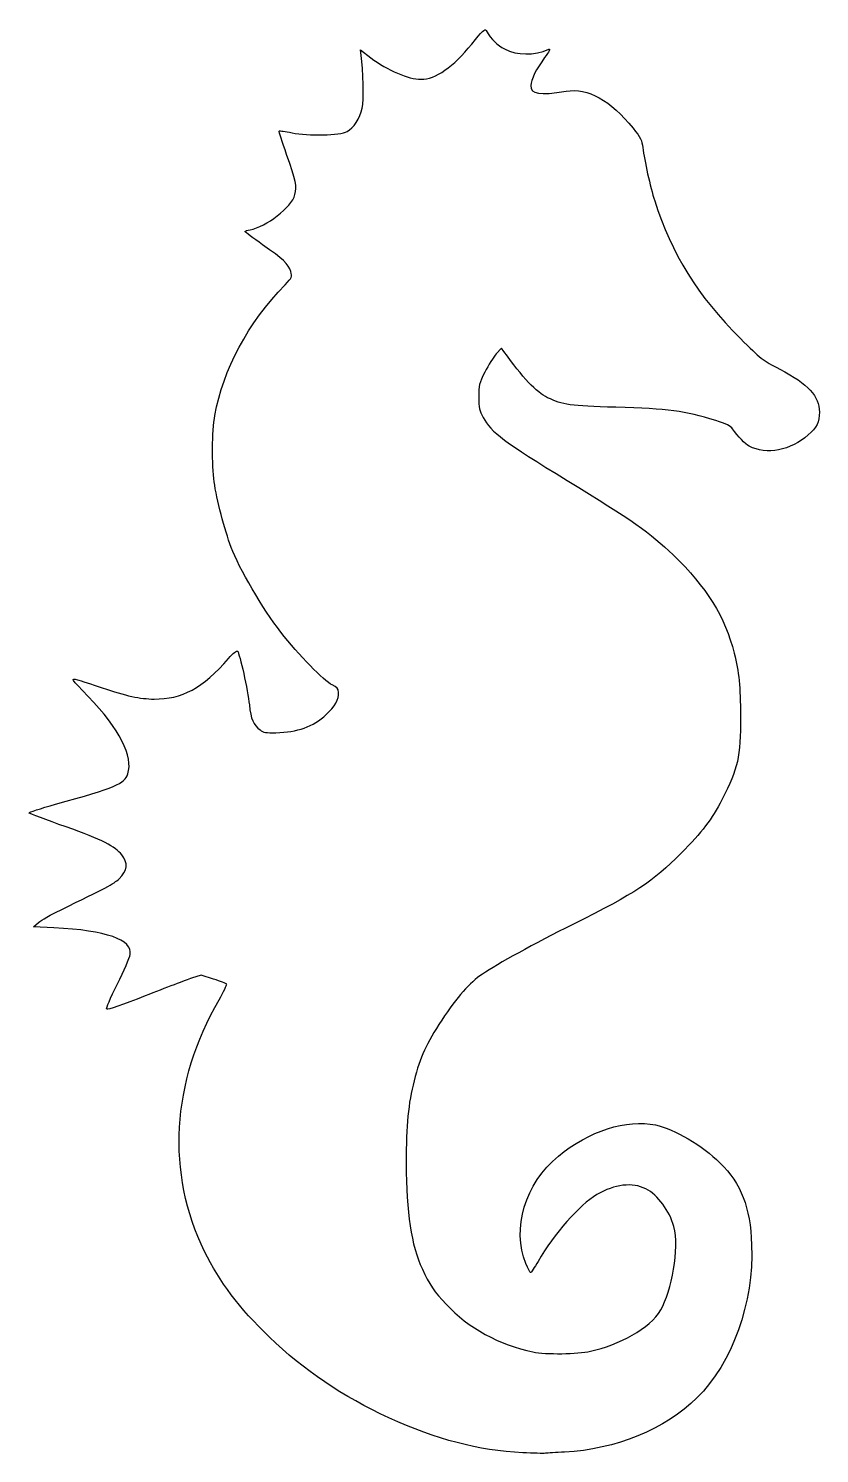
# Model space of a CAD drawing. Extents: x 0 to 399, y 0 to 721.
import ezdxf

# ---------------------------------------------------------------- set-up
doc = ezdxf.new("R2010")
doc.units = 0
doc.layers.get('0').update_dxf_attribs({"linetype": 'CONTINUOUS'})

msp = doc.modelspace()

# ---------------------------------------------------------------- linework, layer by layer
at = {"color": 7}
for p, q in [((167.830327, 707.057549), (167.394757, 709.874024)), ((167.394757, 709.874024), (172.656772, 705.915524)), ((238.728517, 559.082625), (236.09976, 556.1202)), ((239.94693, 557.3649), (238.728517, 559.082625)), ((2.135884, 266.38965), (4.69579, 268.53705)), ((12.472127, 265.844325), (2.135884, 266.38965)), ((86.89743, 241.9425), (82.1265, 240.330975)), ((93.192135, 239.89485), (86.89743, 241.9425)), ((249.43341, 0.3357), (249.43341, 0.3357))]:
    msp.add_line(p, q, dxfattribs=at)
for points in [[(223.673527, 712.794899), (229.079227, 719.528024), (230.30277, 720.691274), (230.918302, 719.682524)], [(230.918302, 719.682524), (233.721187, 715.089299), (236.626125, 712.168649), (240.207675, 710.342923)], [(168.376042, 680.333324), (169.253565, 683.991224), (168.927367, 699.963373), (167.830327, 707.057549)], [(198.031942, 694.983598), (205.37268, 694.983598), (214.418062, 701.266724), (223.673527, 712.794899)], [(240.207675, 710.342923), (246.753382, 707.006099), (255.055612, 706.942649), (262.65831, 710.171474)], [(262.65831, 710.171474), (263.53512, 710.543848), (262.760512, 709.038224), (260.520945, 706.017074)], [(172.656772, 705.915524), (181.065037, 699.590099), (191.757652, 694.983598), (198.031942, 694.983598)], [(260.520945, 706.017074), (256.368832, 700.415923), (253.52403, 694.665449), (253.513965, 691.853098)], [(253.513965, 691.853098), (253.498215, 687.467174), (257.761485, 686.780248), (271.373085, 688.975649)], [(271.373085, 688.975649), (282.395865, 690.753448), (293.765655, 684.453674), (305.21049, 670.226848)], [(160.788202, 668.587724), (163.844767, 670.206374), (167.188177, 675.381823), (168.376042, 680.333324)], [(130.141005, 656.964373), (127.886857, 663.302623), (126.19929, 668.645248), (126.390922, 668.836798)], [(126.390922, 668.836798), (126.582525, 669.028499), (129.504832, 668.621174), (132.88491, 667.931773)], [(132.88491, 667.931773), (141.053925, 666.265574), (157.116345, 666.643199), (160.788202, 668.587724)], [(305.21049, 670.226848), (309.096352, 665.396474), (309.663922, 664.265698), (310.125622, 660.433874)], [(134.31852, 636.658275), (135.453682, 640.87395), (134.891242, 643.607925), (130.141005, 656.964373)], [(310.125622, 660.433874), (310.904925, 653.966173), (313.874257, 640.64055), (316.124152, 633.513375)], [(111.680505, 618.92805), (119.852805, 620.254275), (132.586957, 630.2277), (134.31852, 636.658275)], [(316.124152, 633.513375), (324.545587, 606.837), (337.934655, 585.3138), (359.431155, 563.896575)], [(109.088842, 617.987775), (109.088842, 618.2736), (110.255107, 618.69675), (111.680505, 618.92805)], [(117.98685, 611.3184), (113.09292, 614.70075), (109.088842, 617.70195), (109.088842, 617.987775)], [(132.1926, 597.772425), (131.04177, 601.613475), (128.442157, 604.092375), (117.98685, 611.3184)], [(93.879247, 525.01485), (97.965375, 548.1879), (110.563537, 571.674375), (129.3171, 591.0807)], [(129.3171, 591.0807), (133.013145, 594.9054), (133.035787, 594.95805), (132.1926, 597.772425)], [(359.431155, 563.896575), (369.761055, 553.6047), (370.591792, 552.9576), (379.392757, 548.346975)], [(236.09976, 556.1202), (234.653932, 554.4909), (232.063455, 550.35015), (230.343142, 546.91845)], [(261.974557, 533.960325), (256.49073, 536.5503), (249.26637, 544.22625), (239.94693, 557.3649)], [(379.392757, 548.346975), (393.73896, 540.831225), (399.352455, 534.742575), (399.389557, 526.657425)], [(230.343142, 546.91845), (227.394585, 541.036875), (227.215267, 540.315075), (227.215267, 534.3282)], [(227.215267, 534.3282), (227.215267, 528.673875), (227.456047, 527.5425), (229.410337, 524.014275)], [(296.461755, 529.096725), (273.332722, 529.76295), (269.810182, 530.259675), (261.974557, 533.960325)], [(346.984125, 522.382575), (331.017922, 527.285175), (323.176425, 528.327225), (296.461755, 529.096725)], [(399.389557, 526.657425), (399.412207, 521.745675), (397.986052, 518.8119), (393.76752, 515.091675)], [(93.50895, 491.31735), (92.275635, 500.098425), (92.461042, 516.971925), (93.879247, 525.01485)], [(229.410337, 524.014275), (233.712127, 516.247875), (239.89509, 511.606875), (271.984117, 492.0579)], [(355.501087, 518.262075), (354.50139, 519.70905), (352.434922, 520.7088), (346.984125, 522.382575)], [(363.94929, 509.414325), (361.944922, 510.450825), (358.15686, 514.418025), (355.501087, 518.262075)], [(393.76752, 515.091675), (384.831225, 507.210975), (372.682957, 504.897975), (363.94929, 509.414325)], [(102.102697, 458.254275), (98.768527, 467.18565), (94.69965, 482.8401), (93.50895, 491.31735)], [(271.984117, 492.0579), (304.807125, 472.061925), (313.70922, 465.8001), (325.477822, 454.4301)], [(127.182795, 415.421475), (118.23363, 426.9567), (105.963645, 447.911925), (102.102697, 458.254275)], [(325.477822, 454.4301), (342.41289, 438.068775), (351.650092, 423.1674), (356.329657, 404.660175)], [(153.15483, 388.6446), (149.060707, 390.557625), (136.128803, 403.8903), (127.182795, 415.421475)], [(100.794727, 402.03735), (103.202272, 404.79225), (104.903963, 406.180125), (105.335137, 405.740325)], [(105.335137, 405.740325), (106.418107, 404.635725), (110.539222, 385.8258), (111.291637, 378.5532)], [(356.329657, 404.660175), (358.729957, 395.167275), (359.44776, 387.91005), (359.478892, 372.82065)], [(63.171348, 381.5166), (77.27334, 381.3588), (87.688327, 387.03945), (100.794727, 402.03735)], [(29.884439, 382.81875), (20.956243, 392.1153), (20.925337, 392.163), (24.421436, 391.2354)], [(24.421436, 391.2354), (25.978283, 390.822375), (31.58458, 389.018475), (36.879916, 387.2268)], [(49.870412, 343.657425), (52.789272, 352.501575), (45.745682, 366.303075), (29.884439, 382.81875)], [(36.879916, 387.2268), (48.941942, 383.1456), (56.077305, 381.595875), (63.171348, 381.5166)], [(150.132465, 373.6353), (154.653413, 377.7672), (156.68049, 381.4335), (156.34767, 384.8766)], [(156.34767, 384.8766), (156.157882, 386.8398), (155.594707, 387.50445), (153.15483, 388.6446)], [(111.291637, 378.5532), (112.023465, 371.479575), (113.342273, 368.3907), (116.69871, 365.88885)], [(124.70364, 364.483725), (135.535372, 364.71465), (143.513392, 367.5858), (150.132465, 373.6353)], [(359.478892, 372.82065), (359.521792, 352.0131), (358.328025, 346.605), (350.20566, 330.811725)], [(116.69871, 365.88885), (118.420665, 364.605375), (119.719192, 364.37745), (124.70364, 364.483725)], [(13.34297, 328.311525), (43.956286, 336.8535), (48.215446, 338.642775), (49.870412, 343.657425)], [(0.01208, 323.89035), (-0.3059, 324.187425), (5.692967, 326.17695), (13.34297, 328.311525)], [(350.20566, 330.811725), (344.848755, 320.3955), (340.293225, 314.41035), (329.44032, 303.529575)], [(18.73511, 316.83105), (8.75545, 320.416575), (0.33011, 323.5932), (0.01208, 323.89035)], [(46.825366, 302.73225), (43.426532, 307.05315), (37.069146, 310.24395), (18.73511, 316.83105)], [(45.457115, 290.585775), (49.708029, 294.629625), (50.145322, 298.511625), (46.825366, 302.73225)], [(329.44032, 303.529575), (314.78049, 288.83205), (306.748485, 283.545675), (274.773465, 267.5496)], [(15.772697, 274.8075), (38.641283, 285.87795), (42.872172, 288.126825), (45.457115, 290.585775)], [(4.69579, 268.53705), (6.103757, 269.718225), (11.08834, 272.539875), (15.772697, 274.8075)], [(274.773465, 267.5496), (255.27276, 257.794125), (236.650635, 247.5501), (229.066777, 242.40645)], [(51.075469, 252.267525), (52.264935, 259.831575), (39.173936, 264.435675), (12.472127, 265.844325)], [(44.588139, 237.425475), (47.917669, 244.0719), (50.836949, 250.750875), (51.075469, 252.267525)], [(82.1265, 240.330975), (79.502498, 239.4447), (68.925675, 235.40445), (58.622455, 231.3528)], [(99.832478, 237.288), (99.642397, 237.595575), (96.654278, 238.76865), (93.192135, 239.89485)], [(229.066777, 242.40645), (222.495067, 237.9492), (216.379537, 231.006675), (208.510582, 219.07035)], [(39.211919, 224.66355), (38.802419, 225.07305), (40.928813, 230.120625), (44.588139, 237.425475)], [(58.622455, 231.3528), (47.298559, 226.899825), (39.621389, 224.254125), (39.211919, 224.66355)], [(95.970683, 229.41825), (98.28474, 233.439075), (100.02252, 236.9805), (99.832478, 237.288)], [(88.67787, 102.12945), (69.288108, 141.846075), (71.910168, 187.611075), (95.970683, 229.41825)], [(208.510582, 219.07035), (200.666992, 207.172425), (197.661322, 200.58465), (194.555865, 188.484675)], [(194.555865, 188.484675), (191.560912, 176.8155), (190.554592, 166.28745), (190.563195, 146.712975)], [(267.490237, 150.36675), (282.88437, 163.064475), (302.065155, 169.209525), (316.58532, 166.09545)], [(316.58532, 166.09545), (326.124555, 164.049675), (340.32606, 155.6994), (349.118557, 146.966925)], [(190.563195, 146.712975), (190.57407, 121.74675), (193.071135, 105.335025), (198.718087, 93.11415)], [(251.07003, 96.0195), (243.760905, 113.655975), (250.65759, 136.482375), (267.490237, 150.36675)], [(349.118557, 146.966925), (359.99796, 136.161225), (364.37439, 124.797075), (365.125958, 105.40035)], [(311.68419, 133.774125), (304.935855, 137.216475), (295.84002, 136.14255), (286.936875, 130.85115)], [(286.936875, 130.85115), (278.055892, 125.57325), (265.295145, 111.110175), (257.168677, 97.11135)], [(325.819852, 114.719925), (323.708752, 122.62305), (317.720955, 130.694325), (311.68419, 133.774125)], [(319.215622, 72.530025), (324.591907, 82.009463), (328.73199, 103.818075), (325.819852, 114.719925)], [(121.39695, 58.804425), (106.14096, 73.5633), (96.19335, 86.7357), (88.67787, 102.12945)], [(365.125958, 105.40035), (366.25839, 76.174575), (355.398428, 45.800775), (337.467292, 28.043325)], [(253.432695, 91.416), (253.188292, 91.404), (252.125085, 93.47355), (251.07003, 96.0195)], [(257.168677, 97.11135), (255.358282, 93.99255), (253.677075, 91.4301), (253.432695, 91.416)], [(198.718087, 93.11415), (202.151115, 85.684575), (204.904815, 81.622425), (210.728415, 75.396975)], [(210.728415, 75.396975), (221.942227, 63.40905), (237.562117, 54.83895), (254.617635, 51.315375)], [(283.756762, 51.655575), (297.945022, 54.871875), (313.839337, 63.050588), (319.215622, 72.530025)], [(181.768043, 18.02475), (158.673518, 28.576725), (138.6873, 42.0771), (121.39695, 58.804425)], [(254.617635, 51.315375), (261.104805, 49.975425), (277.172047, 50.16285), (283.756762, 51.655575)], [(337.467292, 28.043325), (321.612053, 12.342), (296.15139, 1.894275), (270.63429, 0.618375)], [(249.43341, 0.3357), (226.770292, 1.4886), (206.177392, 6.872175), (181.768043, 18.02475)], [(260.912782, 0.035175), (259.89444, -0.068925), (254.72874, 0.065925), (249.43341, 0.3357)], [(270.63429, 0.618375), (266.305763, 0.402075), (261.931118, 0.1395), (260.912782, 0.035175)]]:
    msp.add_open_spline(points, degree=3, dxfattribs=at)

doc.saveas('drawing.dxf')
